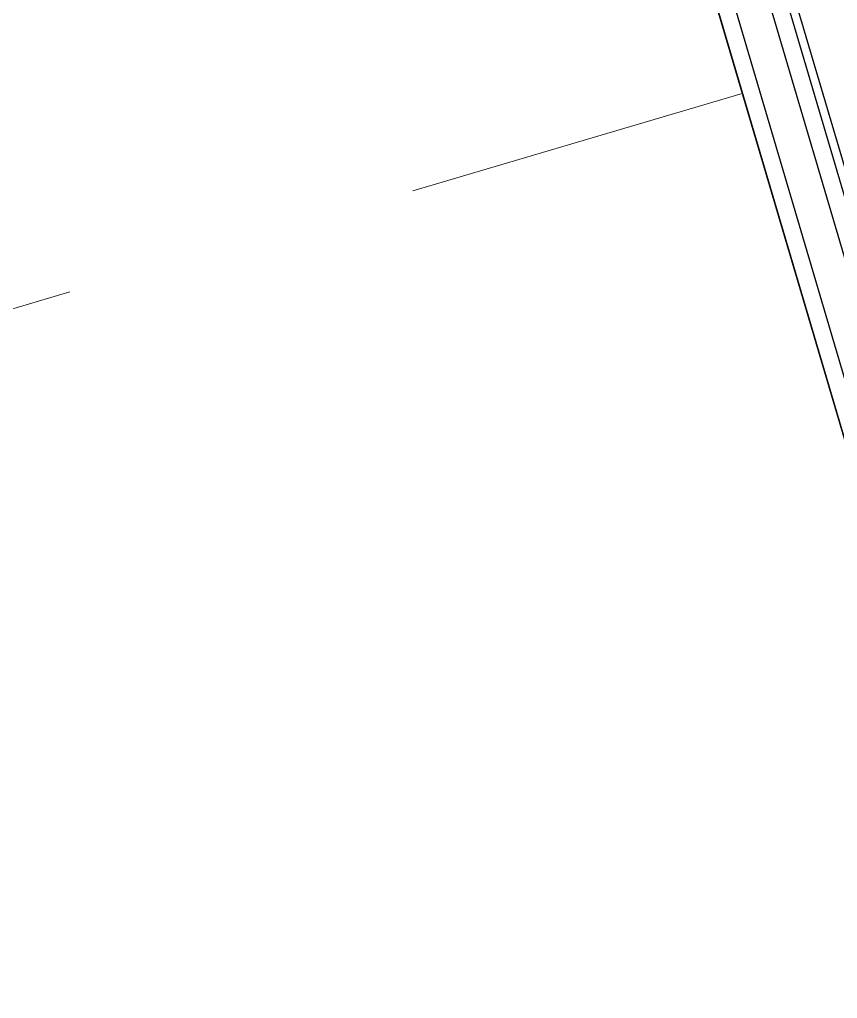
# Model space of a CAD drawing. Header units: millimetres. Extents: x 62878 to 70819, y -67946 to -61850.
# Drawn here: x 64331.97 to 64360.57, y -66270.37 to -66236.12 of the extents above; entities that cross this region are included whole.
import ezdxf

# ---------------------------------------------------------------- set-up
doc = ezdxf.new("R2010")
doc.units = ezdxf.units.MM
doc.linetypes.add('HIDDEN', pattern=[0.375, 0.25, -0.125])
doc.layers.add('alan hesabı1', color=7, linetype='Continuous', plot=False)
doc.layers.add('DOGRAMA', color=171, linetype='Continuous', lineweight=0)

msp = doc.modelspace()

# ---------------------------------------------------------------- linework, layer by layer
at = {"layer": 'alan hesabı1'}
msp.add_lwpolyline([(63724.954, -65595.463), (64131.543, -65475.352), (64132.288, -65475.758), (64579.093, -66991.106), (64176.603, -67109.71), (64175.127, -67104.703), (64170.387, -67106.1)], close=True, dxfattribs=at)
at = {"layer": 'DOGRAMA', "lineweight": -2}
for p, q in [((64362.217, -66253.433), (64334.01, -66157.775)), ((64333.456, -66158.053), (64361.6, -66253.5)), ((64363.242, -66250.546), (64336.438, -66159.644)), ((64362.663, -66250.716), (64335.863, -66159.814)), ((64363.207, -66249.368), (64337.085, -66160.778))]:
    msp.add_line(p, q, dxfattribs=at)
at = {"layer": 'DOGRAMA', "linetype": 'HIDDEN', "ltscale": 100}
msp.add_line((63950.12, -66358.991), (64357.236, -66238.702), dxfattribs=at)

doc.saveas('drawing.dxf')
